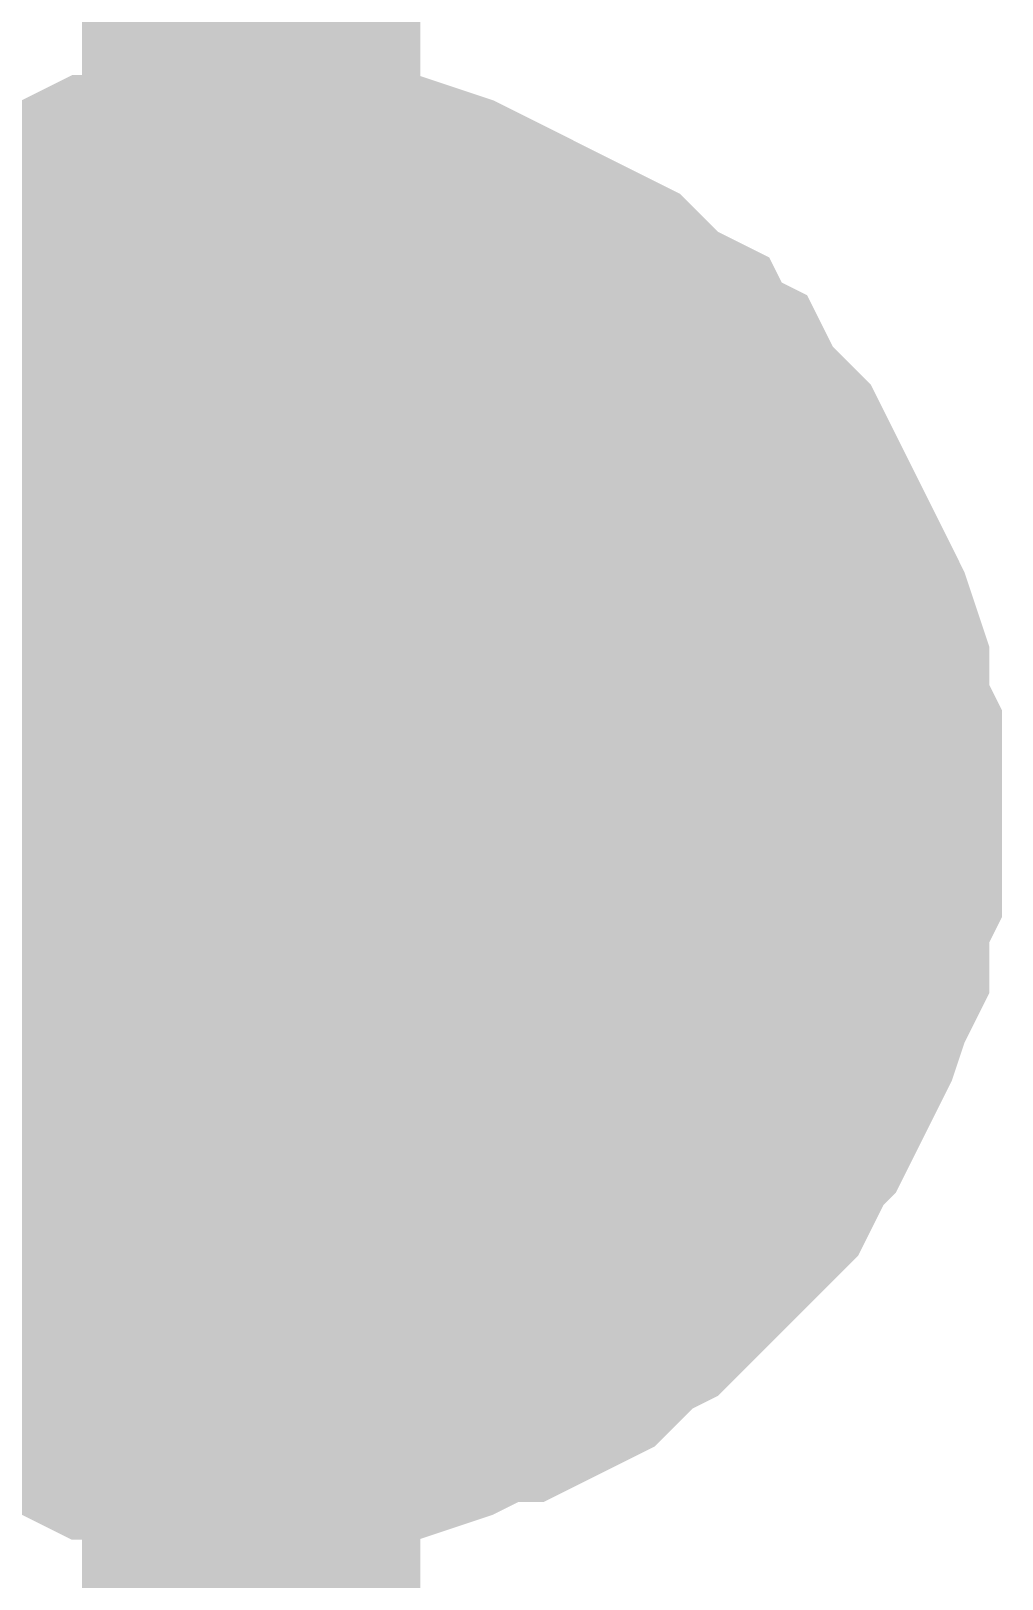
# Model space of a CAD drawing. Header units: inches. Extents: x 0 to 17, y 0 to 11.7.
# Drawn here: x 1.6432 to 1.6771, y 4.673 to 4.727 of the extents above; entities that cross this region are included whole.
import ezdxf

# ---------------------------------------------------------------- set-up
doc = ezdxf.new("R2010")
doc.units = ezdxf.units.IN
doc.header["$MEASUREMENT"] = 0
doc.layers.add('Sheet', color=255, linetype='Continuous')

msp = doc.modelspace()

# ---------------------------------------------------------------- linework, layer by layer
at = {"layer": 'Sheet'}
for points in [[(1.65092, 4.599605, 0.0118, 0.0118, 0), (1.65092, 4.699721, 0.0118, 0.0118, 0), (1.65092, 5.049907, 0.0118, 0.0118, 0)], [(1.63681, 4.713835, 0.0118, 0.0118, 0), (1.637692, 4.714717, 0.0118, 0.0118, 0), (1.638133, 4.715158, 0.0118, 0.0118, 0), (1.639015, 4.71604, 0.0118, 0.0118, 0), (1.639896, 4.716481, 0.0118, 0.0118, 0), (1.640778, 4.716922, 0.0118, 0.0118, 0), (1.641219, 4.717363, 0.0118, 0.0118, 0), (1.642101, 4.717804, 0.0118, 0.0118, 0), (1.642983, 4.718245, 0.0118, 0.0118, 0), (1.643865, 4.718686, 0.0118, 0.0118, 0), (1.645188, 4.719127, 0.0118, 0.0118, 0), (1.64607, 4.719568, 0.0118, 0.0118, 0), (1.646952, 4.719568, 0.0118, 0.0118, 0), (1.647834, 4.719568, 0.0118, 0.0118, 0), (1.648715, 4.720009, 0.0118, 0.0118, 0), (1.650038, 4.720009, 0.0118, 0.0118, 0), (1.65092, 4.720009, 0.0118, 0.0118, 0)], [(1.63681, 4.713835, 0.0118, 0.0118, 0), (1.637692, 4.714717, 0.0118, 0.0118, 0), (1.638133, 4.715158, 0.0118, 0.0118, 0), (1.639015, 4.71604, 0.0118, 0.0118, 0), (1.639896, 4.716481, 0.0118, 0.0118, 0), (1.640778, 4.716922, 0.0118, 0.0118, 0), (1.641219, 4.717363, 0.0118, 0.0118, 0), (1.642101, 4.717804, 0.0118, 0.0118, 0), (1.642983, 4.718245, 0.0118, 0.0118, 0), (1.643865, 4.718686, 0.0118, 0.0118, 0), (1.645188, 4.719127, 0.0118, 0.0118, 0), (1.64607, 4.719568, 0.0118, 0.0118, 0), (1.646952, 4.719568, 0.0118, 0.0118, 0), (1.647834, 4.719568, 0.0118, 0.0118, 0), (1.648715, 4.720009, 0.0118, 0.0118, 0), (1.650038, 4.720009, 0.0118, 0.0118, 0), (1.65092, 4.720009, 0.0118, 0.0118, 0)], [(1.63681, 4.713835, 0.0118, 0.0118, 0), (1.637692, 4.714717, 0.0118, 0.0118, 0), (1.638133, 4.715158, 0.0118, 0.0118, 0), (1.639015, 4.71604, 0.0118, 0.0118, 0), (1.639896, 4.716481, 0.0118, 0.0118, 0), (1.640778, 4.716922, 0.0118, 0.0118, 0), (1.641219, 4.717363, 0.0118, 0.0118, 0), (1.642101, 4.717804, 0.0118, 0.0118, 0), (1.642983, 4.718245, 0.0118, 0.0118, 0), (1.643865, 4.718686, 0.0118, 0.0118, 0), (1.645188, 4.719127, 0.0118, 0.0118, 0), (1.64607, 4.719568, 0.0118, 0.0118, 0), (1.646952, 4.719568, 0.0118, 0.0118, 0), (1.647834, 4.719568, 0.0118, 0.0118, 0), (1.648715, 4.720009, 0.0118, 0.0118, 0), (1.650038, 4.720009, 0.0118, 0.0118, 0), (1.65092, 4.720009, 0.0118, 0.0118, 0)], [(1.63681, 4.713835, 0.0118, 0.0118, 0), (1.637692, 4.714717, 0.0118, 0.0118, 0), (1.638133, 4.715158, 0.0118, 0.0118, 0), (1.639015, 4.71604, 0.0118, 0.0118, 0), (1.639896, 4.716481, 0.0118, 0.0118, 0), (1.640778, 4.716922, 0.0118, 0.0118, 0), (1.641219, 4.717363, 0.0118, 0.0118, 0), (1.642101, 4.717804, 0.0118, 0.0118, 0), (1.642983, 4.718245, 0.0118, 0.0118, 0), (1.643865, 4.718686, 0.0118, 0.0118, 0), (1.645188, 4.719127, 0.0118, 0.0118, 0), (1.64607, 4.719568, 0.0118, 0.0118, 0), (1.646952, 4.719568, 0.0118, 0.0118, 0), (1.647834, 4.719568, 0.0118, 0.0118, 0), (1.648715, 4.720009, 0.0118, 0.0118, 0), (1.650038, 4.720009, 0.0118, 0.0118, 0), (1.65092, 4.720009, 0.0118, 0.0118, 0)], [(1.65092, 4.720009, 0.0118, 0.0118, 0), (1.65092, 4.720009, 0.0118, 0.0118, 0)], [(1.65092, 4.720009, 0.0118, 0.0118, 0), (1.651802, 4.720009, 0.0118, 0.0118, 0), (1.653125, 4.720009, 0.0118, 0.0118, 0), (1.654007, 4.719568, 0.0118, 0.0118, 0), (1.654889, 4.719568, 0.0118, 0.0118, 0), (1.655771, 4.719568, 0.0118, 0.0118, 0), (1.657094, 4.719127, 0.0118, 0.0118, 0), (1.657975, 4.718686, 0.0118, 0.0118, 0), (1.658857, 4.718245, 0.0118, 0.0118, 0), (1.659739, 4.717804, 0.0118, 0.0118, 0), (1.660621, 4.717363, 0.0118, 0.0118, 0), (1.661503, 4.716922, 0.0118, 0.0118, 0), (1.662385, 4.716481, 0.0118, 0.0118, 0), (1.662826, 4.71604, 0.0118, 0.0118, 0), (1.663708, 4.715158, 0.0118, 0.0118, 0), (1.66459, 4.714717, 0.0118, 0.0118, 0), (1.665031, 4.713835, 0.0118, 0.0118, 0), (1.665913, 4.713394, 0.0118, 0.0118, 0), (1.666354, 4.712512, 0.0118, 0.0118, 0), (1.667235, 4.71163, 0.0118, 0.0118, 0), (1.667676, 4.711188, 0.0118, 0.0118, 0), (1.668117, 4.710306, 0.0118, 0.0118, 0), (1.668558, 4.709424, 0.0118, 0.0118, 0), (1.668999, 4.708542, 0.0118, 0.0118, 0), (1.66944, 4.70766, 0.0118, 0.0118, 0), (1.669881, 4.706778, 0.0118, 0.0118, 0), (1.670322, 4.705896, 0.0118, 0.0118, 0), (1.670763, 4.704573, 0.0118, 0.0118, 0), (1.670763, 4.703691, 0.0118, 0.0118, 0), (1.670763, 4.702809, 0.0118, 0.0118, 0), (1.671204, 4.701927, 0.0118, 0.0118, 0), (1.671204, 4.700604, 0.0118, 0.0118, 0), (1.671204, 4.699721, 0.0118, 0.0118, 0)], [(1.65092, 4.720009, 0.0118, 0.0118, 0), (1.65092, 4.720009, 0.0118, 0.0118, 0)], [(1.65092, 4.720009, 0.0118, 0.0118, 0), (1.651802, 4.720009, 0.0118, 0.0118, 0), (1.653125, 4.720009, 0.0118, 0.0118, 0), (1.654007, 4.719568, 0.0118, 0.0118, 0), (1.654889, 4.719568, 0.0118, 0.0118, 0), (1.655771, 4.719568, 0.0118, 0.0118, 0), (1.657094, 4.719127, 0.0118, 0.0118, 0), (1.657975, 4.718686, 0.0118, 0.0118, 0), (1.658857, 4.718245, 0.0118, 0.0118, 0), (1.659739, 4.717804, 0.0118, 0.0118, 0), (1.660621, 4.717363, 0.0118, 0.0118, 0), (1.661503, 4.716922, 0.0118, 0.0118, 0), (1.662385, 4.716481, 0.0118, 0.0118, 0), (1.662826, 4.71604, 0.0118, 0.0118, 0), (1.663708, 4.715158, 0.0118, 0.0118, 0), (1.66459, 4.714717, 0.0118, 0.0118, 0), (1.665031, 4.713835, 0.0118, 0.0118, 0), (1.665913, 4.713394, 0.0118, 0.0118, 0), (1.666354, 4.712512, 0.0118, 0.0118, 0), (1.667235, 4.71163, 0.0118, 0.0118, 0), (1.667676, 4.711188, 0.0118, 0.0118, 0), (1.668117, 4.710306, 0.0118, 0.0118, 0), (1.668558, 4.709424, 0.0118, 0.0118, 0), (1.668999, 4.708542, 0.0118, 0.0118, 0), (1.66944, 4.70766, 0.0118, 0.0118, 0), (1.669881, 4.706778, 0.0118, 0.0118, 0), (1.670322, 4.705896, 0.0118, 0.0118, 0), (1.670763, 4.704573, 0.0118, 0.0118, 0), (1.670763, 4.703691, 0.0118, 0.0118, 0), (1.670763, 4.702809, 0.0118, 0.0118, 0), (1.671204, 4.701927, 0.0118, 0.0118, 0), (1.671204, 4.700604, 0.0118, 0.0118, 0), (1.671204, 4.699721, 0.0118, 0.0118, 0)], [(1.65092, 4.720009, 0.0118, 0.0118, 0), (1.65092, 4.720009, 0.0118, 0.0118, 0)], [(1.65092, 4.720009, 0.0118, 0.0118, 0), (1.651802, 4.720009, 0.0118, 0.0118, 0), (1.653125, 4.720009, 0.0118, 0.0118, 0), (1.654007, 4.719568, 0.0118, 0.0118, 0), (1.654889, 4.719568, 0.0118, 0.0118, 0), (1.655771, 4.719568, 0.0118, 0.0118, 0), (1.657094, 4.719127, 0.0118, 0.0118, 0), (1.657975, 4.718686, 0.0118, 0.0118, 0), (1.658857, 4.718245, 0.0118, 0.0118, 0), (1.659739, 4.717804, 0.0118, 0.0118, 0), (1.660621, 4.717363, 0.0118, 0.0118, 0), (1.661503, 4.716922, 0.0118, 0.0118, 0), (1.662385, 4.716481, 0.0118, 0.0118, 0), (1.662826, 4.71604, 0.0118, 0.0118, 0), (1.663708, 4.715158, 0.0118, 0.0118, 0), (1.66459, 4.714717, 0.0118, 0.0118, 0), (1.665031, 4.713835, 0.0118, 0.0118, 0), (1.665913, 4.713394, 0.0118, 0.0118, 0), (1.666354, 4.712512, 0.0118, 0.0118, 0), (1.667235, 4.71163, 0.0118, 0.0118, 0), (1.667676, 4.711188, 0.0118, 0.0118, 0), (1.668117, 4.710306, 0.0118, 0.0118, 0), (1.668558, 4.709424, 0.0118, 0.0118, 0), (1.668999, 4.708542, 0.0118, 0.0118, 0), (1.66944, 4.70766, 0.0118, 0.0118, 0), (1.669881, 4.706778, 0.0118, 0.0118, 0), (1.670322, 4.705896, 0.0118, 0.0118, 0), (1.670763, 4.704573, 0.0118, 0.0118, 0), (1.670763, 4.703691, 0.0118, 0.0118, 0), (1.670763, 4.702809, 0.0118, 0.0118, 0), (1.671204, 4.701927, 0.0118, 0.0118, 0), (1.671204, 4.700604, 0.0118, 0.0118, 0), (1.671204, 4.699721, 0.0118, 0.0118, 0)], [(1.65092, 4.720009, 0.0118, 0.0118, 0), (1.65092, 4.720009, 0.0118, 0.0118, 0)], [(1.65092, 4.720009, 0.0118, 0.0118, 0), (1.651802, 4.720009, 0.0118, 0.0118, 0), (1.653125, 4.720009, 0.0118, 0.0118, 0), (1.654007, 4.719568, 0.0118, 0.0118, 0), (1.654889, 4.719568, 0.0118, 0.0118, 0), (1.655771, 4.719568, 0.0118, 0.0118, 0), (1.657094, 4.719127, 0.0118, 0.0118, 0), (1.657975, 4.718686, 0.0118, 0.0118, 0), (1.658857, 4.718245, 0.0118, 0.0118, 0), (1.659739, 4.717804, 0.0118, 0.0118, 0), (1.660621, 4.717363, 0.0118, 0.0118, 0), (1.661503, 4.716922, 0.0118, 0.0118, 0), (1.662385, 4.716481, 0.0118, 0.0118, 0), (1.662826, 4.71604, 0.0118, 0.0118, 0), (1.663708, 4.715158, 0.0118, 0.0118, 0), (1.66459, 4.714717, 0.0118, 0.0118, 0), (1.665031, 4.713835, 0.0118, 0.0118, 0), (1.665913, 4.713394, 0.0118, 0.0118, 0), (1.666354, 4.712512, 0.0118, 0.0118, 0), (1.667235, 4.71163, 0.0118, 0.0118, 0), (1.667676, 4.711188, 0.0118, 0.0118, 0), (1.668117, 4.710306, 0.0118, 0.0118, 0), (1.668558, 4.709424, 0.0118, 0.0118, 0), (1.668999, 4.708542, 0.0118, 0.0118, 0), (1.66944, 4.70766, 0.0118, 0.0118, 0), (1.669881, 4.706778, 0.0118, 0.0118, 0), (1.670322, 4.705896, 0.0118, 0.0118, 0), (1.670763, 4.704573, 0.0118, 0.0118, 0), (1.670763, 4.703691, 0.0118, 0.0118, 0), (1.670763, 4.702809, 0.0118, 0.0118, 0), (1.671204, 4.701927, 0.0118, 0.0118, 0), (1.671204, 4.700604, 0.0118, 0.0118, 0), (1.671204, 4.699721, 0.0118, 0.0118, 0)], [(1.641219, 4.717363, 0.0039, 0.0039, 0), (1.642101, 4.717804, 0.0039, 0.0039, 0), (1.642983, 4.718245, 0.0039, 0.0039, 0), (1.643865, 4.718686, 0.0039, 0.0039, 0), (1.645188, 4.719127, 0.0039, 0.0039, 0), (1.64607, 4.719568, 0.0039, 0.0039, 0), (1.646952, 4.719568, 0.0039, 0.0039, 0), (1.647834, 4.719568, 0.0039, 0.0039, 0), (1.648715, 4.720009, 0.0039, 0.0039, 0), (1.650038, 4.720009, 0.0039, 0.0039, 0), (1.65092, 4.720009, 0.0039, 0.0039, 0)], [(1.641219, 4.717363, 0.0039, 0.0039, 0), (1.642101, 4.717804, 0.0039, 0.0039, 0), (1.642983, 4.718245, 0.0039, 0.0039, 0), (1.643865, 4.718686, 0.0039, 0.0039, 0), (1.645188, 4.719127, 0.0039, 0.0039, 0), (1.64607, 4.719568, 0.0039, 0.0039, 0), (1.646952, 4.719568, 0.0039, 0.0039, 0), (1.647834, 4.719568, 0.0039, 0.0039, 0), (1.648715, 4.720009, 0.0039, 0.0039, 0), (1.650038, 4.720009, 0.0039, 0.0039, 0), (1.65092, 4.720009, 0.0039, 0.0039, 0)], [(1.641219, 4.717363, 0.0039, 0.0039, 0), (1.642101, 4.717804, 0.0039, 0.0039, 0), (1.642983, 4.718245, 0.0039, 0.0039, 0), (1.643865, 4.718686, 0.0039, 0.0039, 0), (1.645188, 4.719127, 0.0039, 0.0039, 0), (1.64607, 4.719568, 0.0039, 0.0039, 0), (1.646952, 4.719568, 0.0039, 0.0039, 0), (1.647834, 4.719568, 0.0039, 0.0039, 0), (1.648715, 4.720009, 0.0039, 0.0039, 0), (1.650038, 4.720009, 0.0039, 0.0039, 0), (1.65092, 4.720009, 0.0039, 0.0039, 0)], [(1.641219, 4.717363, 0.0039, 0.0039, 0), (1.642101, 4.717804, 0.0039, 0.0039, 0), (1.642983, 4.718245, 0.0039, 0.0039, 0), (1.643865, 4.718686, 0.0039, 0.0039, 0), (1.645188, 4.719127, 0.0039, 0.0039, 0), (1.64607, 4.719568, 0.0039, 0.0039, 0), (1.646952, 4.719568, 0.0039, 0.0039, 0), (1.647834, 4.719568, 0.0039, 0.0039, 0), (1.648715, 4.720009, 0.0039, 0.0039, 0), (1.650038, 4.720009, 0.0039, 0.0039, 0), (1.65092, 4.720009, 0.0039, 0.0039, 0)], [(1.65092, 4.720009, 0.0039, 0.0039, 0), (1.65092, 4.720009, 0.0039, 0.0039, 0)], [(1.65092, 4.720009, 0.0039, 0.0039, 0), (1.651802, 4.720009, 0.0039, 0.0039, 0), (1.653125, 4.720009, 0.0039, 0.0039, 0), (1.654007, 4.719568, 0.0039, 0.0039, 0), (1.654889, 4.719568, 0.0039, 0.0039, 0), (1.655771, 4.719568, 0.0039, 0.0039, 0), (1.657094, 4.719127, 0.0039, 0.0039, 0), (1.657975, 4.718686, 0.0039, 0.0039, 0), (1.658857, 4.718245, 0.0039, 0.0039, 0), (1.659739, 4.717804, 0.0039, 0.0039, 0), (1.660621, 4.717363, 0.0039, 0.0039, 0), (1.661503, 4.716922, 0.0039, 0.0039, 0), (1.662385, 4.716481, 0.0039, 0.0039, 0), (1.662826, 4.71604, 0.0039, 0.0039, 0), (1.663708, 4.715158, 0.0039, 0.0039, 0), (1.66459, 4.714717, 0.0039, 0.0039, 0), (1.665031, 4.713835, 0.0039, 0.0039, 0), (1.665913, 4.713394, 0.0039, 0.0039, 0), (1.666354, 4.712512, 0.0039, 0.0039, 0), (1.667235, 4.71163, 0.0039, 0.0039, 0), (1.667676, 4.711188, 0.0039, 0.0039, 0), (1.668117, 4.710306, 0.0039, 0.0039, 0), (1.668558, 4.709424, 0.0039, 0.0039, 0), (1.668999, 4.708542, 0.0039, 0.0039, 0), (1.66944, 4.70766, 0.0039, 0.0039, 0), (1.669881, 4.706778, 0.0039, 0.0039, 0), (1.670322, 4.705896, 0.0039, 0.0039, 0), (1.670763, 4.704573, 0.0039, 0.0039, 0), (1.670763, 4.703691, 0.0039, 0.0039, 0), (1.670763, 4.702809, 0.0039, 0.0039, 0), (1.671204, 4.701927, 0.0039, 0.0039, 0), (1.671204, 4.700604, 0.0039, 0.0039, 0), (1.671204, 4.699721, 0.0039, 0.0039, 0)], [(1.65092, 4.720009, 0.0039, 0.0039, 0), (1.65092, 4.720009, 0.0039, 0.0039, 0)], [(1.65092, 4.720009, 0.0039, 0.0039, 0), (1.651802, 4.720009, 0.0039, 0.0039, 0), (1.653125, 4.720009, 0.0039, 0.0039, 0), (1.654007, 4.719568, 0.0039, 0.0039, 0), (1.654889, 4.719568, 0.0039, 0.0039, 0), (1.655771, 4.719568, 0.0039, 0.0039, 0), (1.657094, 4.719127, 0.0039, 0.0039, 0), (1.657975, 4.718686, 0.0039, 0.0039, 0), (1.658857, 4.718245, 0.0039, 0.0039, 0), (1.659739, 4.717804, 0.0039, 0.0039, 0), (1.660621, 4.717363, 0.0039, 0.0039, 0), (1.661503, 4.716922, 0.0039, 0.0039, 0), (1.662385, 4.716481, 0.0039, 0.0039, 0), (1.662826, 4.71604, 0.0039, 0.0039, 0), (1.663708, 4.715158, 0.0039, 0.0039, 0), (1.66459, 4.714717, 0.0039, 0.0039, 0), (1.665031, 4.713835, 0.0039, 0.0039, 0), (1.665913, 4.713394, 0.0039, 0.0039, 0), (1.666354, 4.712512, 0.0039, 0.0039, 0), (1.667235, 4.71163, 0.0039, 0.0039, 0), (1.667676, 4.711188, 0.0039, 0.0039, 0), (1.668117, 4.710306, 0.0039, 0.0039, 0), (1.668558, 4.709424, 0.0039, 0.0039, 0), (1.668999, 4.708542, 0.0039, 0.0039, 0), (1.66944, 4.70766, 0.0039, 0.0039, 0), (1.669881, 4.706778, 0.0039, 0.0039, 0), (1.670322, 4.705896, 0.0039, 0.0039, 0), (1.670763, 4.704573, 0.0039, 0.0039, 0), (1.670763, 4.703691, 0.0039, 0.0039, 0), (1.670763, 4.702809, 0.0039, 0.0039, 0), (1.671204, 4.701927, 0.0039, 0.0039, 0), (1.671204, 4.700604, 0.0039, 0.0039, 0), (1.671204, 4.699721, 0.0039, 0.0039, 0)], [(1.65092, 4.720009, 0.0039, 0.0039, 0), (1.65092, 4.720009, 0.0039, 0.0039, 0)], [(1.65092, 4.720009, 0.0039, 0.0039, 0), (1.651802, 4.720009, 0.0039, 0.0039, 0), (1.653125, 4.720009, 0.0039, 0.0039, 0), (1.654007, 4.719568, 0.0039, 0.0039, 0), (1.654889, 4.719568, 0.0039, 0.0039, 0), (1.655771, 4.719568, 0.0039, 0.0039, 0), (1.657094, 4.719127, 0.0039, 0.0039, 0), (1.657975, 4.718686, 0.0039, 0.0039, 0), (1.658857, 4.718245, 0.0039, 0.0039, 0), (1.659739, 4.717804, 0.0039, 0.0039, 0), (1.660621, 4.717363, 0.0039, 0.0039, 0), (1.661503, 4.716922, 0.0039, 0.0039, 0), (1.662385, 4.716481, 0.0039, 0.0039, 0), (1.662826, 4.71604, 0.0039, 0.0039, 0), (1.663708, 4.715158, 0.0039, 0.0039, 0), (1.66459, 4.714717, 0.0039, 0.0039, 0), (1.665031, 4.713835, 0.0039, 0.0039, 0), (1.665913, 4.713394, 0.0039, 0.0039, 0), (1.666354, 4.712512, 0.0039, 0.0039, 0), (1.667235, 4.71163, 0.0039, 0.0039, 0), (1.667676, 4.711188, 0.0039, 0.0039, 0), (1.668117, 4.710306, 0.0039, 0.0039, 0), (1.668558, 4.709424, 0.0039, 0.0039, 0), (1.668999, 4.708542, 0.0039, 0.0039, 0), (1.66944, 4.70766, 0.0039, 0.0039, 0), (1.669881, 4.706778, 0.0039, 0.0039, 0), (1.670322, 4.705896, 0.0039, 0.0039, 0), (1.670763, 4.704573, 0.0039, 0.0039, 0), (1.670763, 4.703691, 0.0039, 0.0039, 0), (1.670763, 4.702809, 0.0039, 0.0039, 0), (1.671204, 4.701927, 0.0039, 0.0039, 0), (1.671204, 4.700604, 0.0039, 0.0039, 0), (1.671204, 4.699721, 0.0039, 0.0039, 0)], [(1.65092, 4.720009, 0.0039, 0.0039, 0), (1.65092, 4.720009, 0.0039, 0.0039, 0)], [(1.65092, 4.720009, 0.0039, 0.0039, 0), (1.651802, 4.720009, 0.0039, 0.0039, 0), (1.653125, 4.720009, 0.0039, 0.0039, 0), (1.654007, 4.719568, 0.0039, 0.0039, 0), (1.654889, 4.719568, 0.0039, 0.0039, 0), (1.655771, 4.719568, 0.0039, 0.0039, 0), (1.657094, 4.719127, 0.0039, 0.0039, 0), (1.657975, 4.718686, 0.0039, 0.0039, 0), (1.658857, 4.718245, 0.0039, 0.0039, 0), (1.659739, 4.717804, 0.0039, 0.0039, 0), (1.660621, 4.717363, 0.0039, 0.0039, 0), (1.661503, 4.716922, 0.0039, 0.0039, 0), (1.662385, 4.716481, 0.0039, 0.0039, 0), (1.662826, 4.71604, 0.0039, 0.0039, 0), (1.663708, 4.715158, 0.0039, 0.0039, 0), (1.66459, 4.714717, 0.0039, 0.0039, 0), (1.665031, 4.713835, 0.0039, 0.0039, 0), (1.665913, 4.713394, 0.0039, 0.0039, 0), (1.666354, 4.712512, 0.0039, 0.0039, 0), (1.667235, 4.71163, 0.0039, 0.0039, 0), (1.667676, 4.711188, 0.0039, 0.0039, 0), (1.668117, 4.710306, 0.0039, 0.0039, 0), (1.668558, 4.709424, 0.0039, 0.0039, 0), (1.668999, 4.708542, 0.0039, 0.0039, 0), (1.66944, 4.70766, 0.0039, 0.0039, 0), (1.669881, 4.706778, 0.0039, 0.0039, 0), (1.670322, 4.705896, 0.0039, 0.0039, 0), (1.670763, 4.704573, 0.0039, 0.0039, 0), (1.670763, 4.703691, 0.0039, 0.0039, 0), (1.670763, 4.702809, 0.0039, 0.0039, 0), (1.671204, 4.701927, 0.0039, 0.0039, 0), (1.671204, 4.700604, 0.0039, 0.0039, 0), (1.671204, 4.699721, 0.0039, 0.0039, 0)], [(1.451169, 4.699721, 0.0118, 0.0118, 0), (1.65092, 4.699721, 0.0118, 0.0118, 0)], [(1.671204, 4.699721, 0.0118, 0.0118, 0), (1.671204, 4.698839, 0.0118, 0.0118, 0), (1.671204, 4.697516, 0.0118, 0.0118, 0), (1.670763, 4.696634, 0.0118, 0.0118, 0), (1.670763, 4.695752, 0.0118, 0.0118, 0), (1.670763, 4.69487, 0.0118, 0.0118, 0), (1.670322, 4.693988, 0.0118, 0.0118, 0), (1.669881, 4.692665, 0.0118, 0.0118, 0), (1.66944, 4.691783, 0.0118, 0.0118, 0), (1.668999, 4.690901, 0.0118, 0.0118, 0), (1.668558, 4.690019, 0.0118, 0.0118, 0), (1.668117, 4.689578, 0.0118, 0.0118, 0), (1.667676, 4.688695, 0.0118, 0.0118, 0), (1.667235, 4.687813, 0.0118, 0.0118, 0), (1.666354, 4.686931, 0.0118, 0.0118, 0), (1.665913, 4.68649, 0.0118, 0.0118, 0), (1.665031, 4.685608, 0.0118, 0.0118, 0), (1.66459, 4.685167, 0.0118, 0.0118, 0), (1.663708, 4.684285, 0.0118, 0.0118, 0), (1.662826, 4.683844, 0.0118, 0.0118, 0), (1.662385, 4.683403, 0.0118, 0.0118, 0), (1.661503, 4.682521, 0.0118, 0.0118, 0), (1.660621, 4.68208, 0.0118, 0.0118, 0), (1.659739, 4.681639, 0.0118, 0.0118, 0), (1.658857, 4.681639, 0.0118, 0.0118, 0), (1.657975, 4.681198, 0.0118, 0.0118, 0), (1.657094, 4.680757, 0.0118, 0.0118, 0), (1.655771, 4.680316, 0.0118, 0.0118, 0), (1.654889, 4.680316, 0.0118, 0.0118, 0), (1.654007, 4.680316, 0.0118, 0.0118, 0), (1.653125, 4.679875, 0.0118, 0.0118, 0), (1.651802, 4.679875, 0.0118, 0.0118, 0), (1.65092, 4.679875, 0.0118, 0.0118, 0)], [(1.671204, 4.699721, 0.0118, 0.0118, 0), (1.671204, 4.698839, 0.0118, 0.0118, 0), (1.671204, 4.697516, 0.0118, 0.0118, 0), (1.670763, 4.696634, 0.0118, 0.0118, 0), (1.670763, 4.695752, 0.0118, 0.0118, 0), (1.670763, 4.69487, 0.0118, 0.0118, 0), (1.670322, 4.693988, 0.0118, 0.0118, 0), (1.669881, 4.692665, 0.0118, 0.0118, 0), (1.66944, 4.691783, 0.0118, 0.0118, 0), (1.668999, 4.690901, 0.0118, 0.0118, 0), (1.668558, 4.690019, 0.0118, 0.0118, 0), (1.668117, 4.689578, 0.0118, 0.0118, 0), (1.667676, 4.688695, 0.0118, 0.0118, 0), (1.667235, 4.687813, 0.0118, 0.0118, 0), (1.666354, 4.686931, 0.0118, 0.0118, 0), (1.665913, 4.68649, 0.0118, 0.0118, 0), (1.665031, 4.685608, 0.0118, 0.0118, 0), (1.66459, 4.685167, 0.0118, 0.0118, 0), (1.663708, 4.684285, 0.0118, 0.0118, 0), (1.662826, 4.683844, 0.0118, 0.0118, 0), (1.662385, 4.683403, 0.0118, 0.0118, 0), (1.661503, 4.682521, 0.0118, 0.0118, 0), (1.660621, 4.68208, 0.0118, 0.0118, 0), (1.659739, 4.681639, 0.0118, 0.0118, 0), (1.658857, 4.681639, 0.0118, 0.0118, 0), (1.657975, 4.681198, 0.0118, 0.0118, 0), (1.657094, 4.680757, 0.0118, 0.0118, 0), (1.655771, 4.680316, 0.0118, 0.0118, 0), (1.654889, 4.680316, 0.0118, 0.0118, 0), (1.654007, 4.680316, 0.0118, 0.0118, 0), (1.653125, 4.679875, 0.0118, 0.0118, 0), (1.651802, 4.679875, 0.0118, 0.0118, 0), (1.65092, 4.679875, 0.0118, 0.0118, 0)], [(1.671204, 4.699721, 0.0118, 0.0118, 0), (1.671204, 4.698839, 0.0118, 0.0118, 0), (1.671204, 4.697516, 0.0118, 0.0118, 0), (1.670763, 4.696634, 0.0118, 0.0118, 0), (1.670763, 4.695752, 0.0118, 0.0118, 0), (1.670763, 4.69487, 0.0118, 0.0118, 0), (1.670322, 4.693988, 0.0118, 0.0118, 0), (1.669881, 4.692665, 0.0118, 0.0118, 0), (1.66944, 4.691783, 0.0118, 0.0118, 0), (1.668999, 4.690901, 0.0118, 0.0118, 0), (1.668558, 4.690019, 0.0118, 0.0118, 0), (1.668117, 4.689578, 0.0118, 0.0118, 0), (1.667676, 4.688695, 0.0118, 0.0118, 0), (1.667235, 4.687813, 0.0118, 0.0118, 0), (1.666354, 4.686931, 0.0118, 0.0118, 0), (1.665913, 4.68649, 0.0118, 0.0118, 0), (1.665031, 4.685608, 0.0118, 0.0118, 0), (1.66459, 4.685167, 0.0118, 0.0118, 0), (1.663708, 4.684285, 0.0118, 0.0118, 0), (1.662826, 4.683844, 0.0118, 0.0118, 0), (1.662385, 4.683403, 0.0118, 0.0118, 0), (1.661503, 4.682521, 0.0118, 0.0118, 0), (1.660621, 4.68208, 0.0118, 0.0118, 0), (1.659739, 4.681639, 0.0118, 0.0118, 0), (1.658857, 4.681639, 0.0118, 0.0118, 0), (1.657975, 4.681198, 0.0118, 0.0118, 0), (1.657094, 4.680757, 0.0118, 0.0118, 0), (1.655771, 4.680316, 0.0118, 0.0118, 0), (1.654889, 4.680316, 0.0118, 0.0118, 0), (1.654007, 4.680316, 0.0118, 0.0118, 0), (1.653125, 4.679875, 0.0118, 0.0118, 0), (1.651802, 4.679875, 0.0118, 0.0118, 0), (1.65092, 4.679875, 0.0118, 0.0118, 0)], [(1.671204, 4.699721, 0.0118, 0.0118, 0), (1.671204, 4.698839, 0.0118, 0.0118, 0), (1.671204, 4.697516, 0.0118, 0.0118, 0), (1.670763, 4.696634, 0.0118, 0.0118, 0), (1.670763, 4.695752, 0.0118, 0.0118, 0), (1.670763, 4.69487, 0.0118, 0.0118, 0), (1.670322, 4.693988, 0.0118, 0.0118, 0), (1.669881, 4.692665, 0.0118, 0.0118, 0), (1.66944, 4.691783, 0.0118, 0.0118, 0), (1.668999, 4.690901, 0.0118, 0.0118, 0), (1.668558, 4.690019, 0.0118, 0.0118, 0), (1.668117, 4.689578, 0.0118, 0.0118, 0), (1.667676, 4.688695, 0.0118, 0.0118, 0), (1.667235, 4.687813, 0.0118, 0.0118, 0), (1.666354, 4.686931, 0.0118, 0.0118, 0), (1.665913, 4.68649, 0.0118, 0.0118, 0), (1.665031, 4.685608, 0.0118, 0.0118, 0), (1.66459, 4.685167, 0.0118, 0.0118, 0), (1.663708, 4.684285, 0.0118, 0.0118, 0), (1.662826, 4.683844, 0.0118, 0.0118, 0), (1.662385, 4.683403, 0.0118, 0.0118, 0), (1.661503, 4.682521, 0.0118, 0.0118, 0), (1.660621, 4.68208, 0.0118, 0.0118, 0), (1.659739, 4.681639, 0.0118, 0.0118, 0), (1.658857, 4.681639, 0.0118, 0.0118, 0), (1.657975, 4.681198, 0.0118, 0.0118, 0), (1.657094, 4.680757, 0.0118, 0.0118, 0), (1.655771, 4.680316, 0.0118, 0.0118, 0), (1.654889, 4.680316, 0.0118, 0.0118, 0), (1.654007, 4.680316, 0.0118, 0.0118, 0), (1.653125, 4.679875, 0.0118, 0.0118, 0), (1.651802, 4.679875, 0.0118, 0.0118, 0), (1.65092, 4.679875, 0.0118, 0.0118, 0)], [(1.671204, 4.699721, 0.0118, 0.0118, 0), (1.671204, 4.699721, 0.0118, 0.0118, 0), (1.671204, 4.699721, 0.0118, 0.0118, 0), (1.671204, 4.699721, 0.0118, 0.0118, 0), (1.671204, 4.699721, 0.0118, 0.0118, 0), (1.671204, 4.699721, 0.0118, 0.0118, 0), (1.671204, 4.699721, 0.0118, 0.0118, 0), (1.671204, 4.699721, 0.0118, 0.0118, 0), (1.671204, 4.699721, 0.0118, 0.0118, 0), (1.671204, 4.699721, 0.0118, 0.0118, 0), (1.671204, 4.699721, 0.0118, 0.0118, 0), (1.671204, 4.699721, 0.0118, 0.0118, 0), (1.671204, 4.699721, 0.0118, 0.0118, 0), (1.671204, 4.699721, 0.0118, 0.0118, 0), (1.671204, 4.699721, 0.0118, 0.0118, 0), (1.671204, 4.699721, 0.0118, 0.0118, 0), (1.671204, 4.699721, 0.0118, 0.0118, 0), (1.671204, 4.699721, 0.0118, 0.0118, 0), (1.671204, 4.699721, 0.0118, 0.0118, 0), (1.671204, 4.699721, 0.0118, 0.0118, 0), (1.671204, 4.699721, 0.0118, 0.0118, 0), (1.671204, 4.699721, 0.0118, 0.0118, 0), (1.671204, 4.699721, 0.0118, 0.0118, 0), (1.671204, 4.699721, 0.0118, 0.0118, 0), (1.671204, 4.699721, 0.0118, 0.0118, 0), (1.671204, 4.699721, 0.0118, 0.0118, 0), (1.671204, 4.699721, 0.0118, 0.0118, 0), (1.671204, 4.699721, 0.0118, 0.0118, 0), (1.671204, 4.699721, 0.0118, 0.0118, 0), (1.671204, 4.699721, 0.0118, 0.0118, 0), (1.671204, 4.699721, 0.0118, 0.0118, 0), (1.671204, 4.699721, 0.0118, 0.0118, 0), (1.671204, 4.699721, 0.0118, 0.0118, 0)], [(1.671204, 4.699721, 0.0118, 0.0118, 0), (1.671204, 4.699721, 0.0118, 0.0118, 0)], [(1.671204, 4.699721, 0.0118, 0.0118, 0), (1.671204, 4.699721, 0.0118, 0.0118, 0), (1.671204, 4.699721, 0.0118, 0.0118, 0), (1.671204, 4.699721, 0.0118, 0.0118, 0), (1.671204, 4.699721, 0.0118, 0.0118, 0), (1.671204, 4.699721, 0.0118, 0.0118, 0), (1.671204, 4.699721, 0.0118, 0.0118, 0), (1.671204, 4.699721, 0.0118, 0.0118, 0), (1.671204, 4.699721, 0.0118, 0.0118, 0), (1.671204, 4.699721, 0.0118, 0.0118, 0), (1.671204, 4.699721, 0.0118, 0.0118, 0), (1.671204, 4.699721, 0.0118, 0.0118, 0), (1.671204, 4.699721, 0.0118, 0.0118, 0), (1.671204, 4.699721, 0.0118, 0.0118, 0), (1.671204, 4.699721, 0.0118, 0.0118, 0), (1.671204, 4.699721, 0.0118, 0.0118, 0), (1.671204, 4.699721, 0.0118, 0.0118, 0), (1.671204, 4.699721, 0.0118, 0.0118, 0), (1.671204, 4.699721, 0.0118, 0.0118, 0), (1.671204, 4.699721, 0.0118, 0.0118, 0), (1.671204, 4.699721, 0.0118, 0.0118, 0), (1.671204, 4.699721, 0.0118, 0.0118, 0), (1.671204, 4.699721, 0.0118, 0.0118, 0), (1.671204, 4.699721, 0.0118, 0.0118, 0), (1.671204, 4.699721, 0.0118, 0.0118, 0), (1.671204, 4.699721, 0.0118, 0.0118, 0), (1.671204, 4.699721, 0.0118, 0.0118, 0), (1.671204, 4.699721, 0.0118, 0.0118, 0), (1.671204, 4.699721, 0.0118, 0.0118, 0), (1.671204, 4.699721, 0.0118, 0.0118, 0), (1.671204, 4.699721, 0.0118, 0.0118, 0), (1.671204, 4.699721, 0.0118, 0.0118, 0), (1.671204, 4.699721, 0.0118, 0.0118, 0)], [(1.671204, 4.699721, 0.0118, 0.0118, 0), (1.671204, 4.699721, 0.0118, 0.0118, 0)], [(1.671204, 4.699721, 0.0118, 0.0118, 0), (1.671204, 4.699721, 0.0118, 0.0118, 0), (1.671204, 4.699721, 0.0118, 0.0118, 0), (1.671204, 4.699721, 0.0118, 0.0118, 0), (1.671204, 4.699721, 0.0118, 0.0118, 0), (1.671204, 4.699721, 0.0118, 0.0118, 0), (1.671204, 4.699721, 0.0118, 0.0118, 0), (1.671204, 4.699721, 0.0118, 0.0118, 0), (1.671204, 4.699721, 0.0118, 0.0118, 0), (1.671204, 4.699721, 0.0118, 0.0118, 0), (1.671204, 4.699721, 0.0118, 0.0118, 0), (1.671204, 4.699721, 0.0118, 0.0118, 0), (1.671204, 4.699721, 0.0118, 0.0118, 0), (1.671204, 4.699721, 0.0118, 0.0118, 0), (1.671204, 4.699721, 0.0118, 0.0118, 0), (1.671204, 4.699721, 0.0118, 0.0118, 0), (1.671204, 4.699721, 0.0118, 0.0118, 0), (1.671204, 4.699721, 0.0118, 0.0118, 0), (1.671204, 4.699721, 0.0118, 0.0118, 0), (1.671204, 4.699721, 0.0118, 0.0118, 0), (1.671204, 4.699721, 0.0118, 0.0118, 0), (1.671204, 4.699721, 0.0118, 0.0118, 0), (1.671204, 4.699721, 0.0118, 0.0118, 0), (1.671204, 4.699721, 0.0118, 0.0118, 0), (1.671204, 4.699721, 0.0118, 0.0118, 0), (1.671204, 4.699721, 0.0118, 0.0118, 0), (1.671204, 4.699721, 0.0118, 0.0118, 0), (1.671204, 4.699721, 0.0118, 0.0118, 0), (1.671204, 4.699721, 0.0118, 0.0118, 0), (1.671204, 4.699721, 0.0118, 0.0118, 0), (1.671204, 4.699721, 0.0118, 0.0118, 0), (1.671204, 4.699721, 0.0118, 0.0118, 0), (1.671204, 4.699721, 0.0118, 0.0118, 0)], [(1.671204, 4.699721, 0.0118, 0.0118, 0), (1.671204, 4.699721, 0.0118, 0.0118, 0)], [(1.671204, 4.699721, 0.0118, 0.0118, 0), (1.671204, 4.699721, 0.0118, 0.0118, 0), (1.671204, 4.699721, 0.0118, 0.0118, 0), (1.671204, 4.699721, 0.0118, 0.0118, 0), (1.671204, 4.699721, 0.0118, 0.0118, 0), (1.671204, 4.699721, 0.0118, 0.0118, 0), (1.671204, 4.699721, 0.0118, 0.0118, 0), (1.671204, 4.699721, 0.0118, 0.0118, 0), (1.671204, 4.699721, 0.0118, 0.0118, 0), (1.671204, 4.699721, 0.0118, 0.0118, 0), (1.671204, 4.699721, 0.0118, 0.0118, 0), (1.671204, 4.699721, 0.0118, 0.0118, 0), (1.671204, 4.699721, 0.0118, 0.0118, 0), (1.671204, 4.699721, 0.0118, 0.0118, 0), (1.671204, 4.699721, 0.0118, 0.0118, 0), (1.671204, 4.699721, 0.0118, 0.0118, 0), (1.671204, 4.699721, 0.0118, 0.0118, 0), (1.671204, 4.699721, 0.0118, 0.0118, 0), (1.671204, 4.699721, 0.0118, 0.0118, 0), (1.671204, 4.699721, 0.0118, 0.0118, 0), (1.671204, 4.699721, 0.0118, 0.0118, 0), (1.671204, 4.699721, 0.0118, 0.0118, 0), (1.671204, 4.699721, 0.0118, 0.0118, 0), (1.671204, 4.699721, 0.0118, 0.0118, 0), (1.671204, 4.699721, 0.0118, 0.0118, 0), (1.671204, 4.699721, 0.0118, 0.0118, 0), (1.671204, 4.699721, 0.0118, 0.0118, 0), (1.671204, 4.699721, 0.0118, 0.0118, 0), (1.671204, 4.699721, 0.0118, 0.0118, 0), (1.671204, 4.699721, 0.0118, 0.0118, 0), (1.671204, 4.699721, 0.0118, 0.0118, 0), (1.671204, 4.699721, 0.0118, 0.0118, 0), (1.671204, 4.699721, 0.0118, 0.0118, 0)], [(1.671204, 4.699721, 0.0118, 0.0118, 0), (1.671204, 4.699721, 0.0118, 0.0118, 0)], [(1.671204, 4.699721, 0.0039, 0.0039, 0), (1.671204, 4.698839, 0.0039, 0.0039, 0), (1.671204, 4.697516, 0.0039, 0.0039, 0), (1.670763, 4.696634, 0.0039, 0.0039, 0), (1.670763, 4.695752, 0.0039, 0.0039, 0), (1.670763, 4.69487, 0.0039, 0.0039, 0), (1.670322, 4.693988, 0.0039, 0.0039, 0), (1.669881, 4.692665, 0.0039, 0.0039, 0), (1.66944, 4.691783, 0.0039, 0.0039, 0), (1.668999, 4.690901, 0.0039, 0.0039, 0), (1.668558, 4.690019, 0.0039, 0.0039, 0), (1.668117, 4.689578, 0.0039, 0.0039, 0), (1.667676, 4.688695, 0.0039, 0.0039, 0), (1.667235, 4.687813, 0.0039, 0.0039, 0), (1.666354, 4.686931, 0.0039, 0.0039, 0), (1.665913, 4.68649, 0.0039, 0.0039, 0), (1.665031, 4.685608, 0.0039, 0.0039, 0), (1.66459, 4.685167, 0.0039, 0.0039, 0), (1.663708, 4.684285, 0.0039, 0.0039, 0), (1.662826, 4.683844, 0.0039, 0.0039, 0), (1.662385, 4.683403, 0.0039, 0.0039, 0), (1.661503, 4.682521, 0.0039, 0.0039, 0), (1.660621, 4.68208, 0.0039, 0.0039, 0), (1.659739, 4.681639, 0.0039, 0.0039, 0), (1.658857, 4.681639, 0.0039, 0.0039, 0), (1.657975, 4.681198, 0.0039, 0.0039, 0), (1.657094, 4.680757, 0.0039, 0.0039, 0), (1.655771, 4.680316, 0.0039, 0.0039, 0), (1.654889, 4.680316, 0.0039, 0.0039, 0), (1.654007, 4.680316, 0.0039, 0.0039, 0), (1.653125, 4.679875, 0.0039, 0.0039, 0), (1.651802, 4.679875, 0.0039, 0.0039, 0), (1.65092, 4.679875, 0.0039, 0.0039, 0)], [(1.671204, 4.699721, 0.0039, 0.0039, 0), (1.671204, 4.698839, 0.0039, 0.0039, 0), (1.671204, 4.697516, 0.0039, 0.0039, 0), (1.670763, 4.696634, 0.0039, 0.0039, 0), (1.670763, 4.695752, 0.0039, 0.0039, 0), (1.670763, 4.69487, 0.0039, 0.0039, 0), (1.670322, 4.693988, 0.0039, 0.0039, 0), (1.669881, 4.692665, 0.0039, 0.0039, 0), (1.66944, 4.691783, 0.0039, 0.0039, 0), (1.668999, 4.690901, 0.0039, 0.0039, 0), (1.668558, 4.690019, 0.0039, 0.0039, 0), (1.668117, 4.689578, 0.0039, 0.0039, 0), (1.667676, 4.688695, 0.0039, 0.0039, 0), (1.667235, 4.687813, 0.0039, 0.0039, 0), (1.666354, 4.686931, 0.0039, 0.0039, 0), (1.665913, 4.68649, 0.0039, 0.0039, 0), (1.665031, 4.685608, 0.0039, 0.0039, 0), (1.66459, 4.685167, 0.0039, 0.0039, 0), (1.663708, 4.684285, 0.0039, 0.0039, 0), (1.662826, 4.683844, 0.0039, 0.0039, 0), (1.662385, 4.683403, 0.0039, 0.0039, 0), (1.661503, 4.682521, 0.0039, 0.0039, 0), (1.660621, 4.68208, 0.0039, 0.0039, 0), (1.659739, 4.681639, 0.0039, 0.0039, 0), (1.658857, 4.681639, 0.0039, 0.0039, 0), (1.657975, 4.681198, 0.0039, 0.0039, 0), (1.657094, 4.680757, 0.0039, 0.0039, 0), (1.655771, 4.680316, 0.0039, 0.0039, 0), (1.654889, 4.680316, 0.0039, 0.0039, 0), (1.654007, 4.680316, 0.0039, 0.0039, 0), (1.653125, 4.679875, 0.0039, 0.0039, 0), (1.651802, 4.679875, 0.0039, 0.0039, 0), (1.65092, 4.679875, 0.0039, 0.0039, 0)], [(1.671204, 4.699721, 0.0039, 0.0039, 0), (1.671204, 4.698839, 0.0039, 0.0039, 0), (1.671204, 4.697516, 0.0039, 0.0039, 0), (1.670763, 4.696634, 0.0039, 0.0039, 0), (1.670763, 4.695752, 0.0039, 0.0039, 0), (1.670763, 4.69487, 0.0039, 0.0039, 0), (1.670322, 4.693988, 0.0039, 0.0039, 0), (1.669881, 4.692665, 0.0039, 0.0039, 0), (1.66944, 4.691783, 0.0039, 0.0039, 0), (1.668999, 4.690901, 0.0039, 0.0039, 0), (1.668558, 4.690019, 0.0039, 0.0039, 0), (1.668117, 4.689578, 0.0039, 0.0039, 0), (1.667676, 4.688695, 0.0039, 0.0039, 0), (1.667235, 4.687813, 0.0039, 0.0039, 0), (1.666354, 4.686931, 0.0039, 0.0039, 0), (1.665913, 4.68649, 0.0039, 0.0039, 0), (1.665031, 4.685608, 0.0039, 0.0039, 0), (1.66459, 4.685167, 0.0039, 0.0039, 0), (1.663708, 4.684285, 0.0039, 0.0039, 0), (1.662826, 4.683844, 0.0039, 0.0039, 0), (1.662385, 4.683403, 0.0039, 0.0039, 0), (1.661503, 4.682521, 0.0039, 0.0039, 0), (1.660621, 4.68208, 0.0039, 0.0039, 0), (1.659739, 4.681639, 0.0039, 0.0039, 0), (1.658857, 4.681639, 0.0039, 0.0039, 0), (1.657975, 4.681198, 0.0039, 0.0039, 0), (1.657094, 4.680757, 0.0039, 0.0039, 0), (1.655771, 4.680316, 0.0039, 0.0039, 0), (1.654889, 4.680316, 0.0039, 0.0039, 0), (1.654007, 4.680316, 0.0039, 0.0039, 0), (1.653125, 4.679875, 0.0039, 0.0039, 0), (1.651802, 4.679875, 0.0039, 0.0039, 0), (1.65092, 4.679875, 0.0039, 0.0039, 0)], [(1.671204, 4.699721, 0.0039, 0.0039, 0), (1.671204, 4.698839, 0.0039, 0.0039, 0), (1.671204, 4.697516, 0.0039, 0.0039, 0), (1.670763, 4.696634, 0.0039, 0.0039, 0), (1.670763, 4.695752, 0.0039, 0.0039, 0), (1.670763, 4.69487, 0.0039, 0.0039, 0), (1.670322, 4.693988, 0.0039, 0.0039, 0), (1.669881, 4.692665, 0.0039, 0.0039, 0), (1.66944, 4.691783, 0.0039, 0.0039, 0), (1.668999, 4.690901, 0.0039, 0.0039, 0), (1.668558, 4.690019, 0.0039, 0.0039, 0), (1.668117, 4.689578, 0.0039, 0.0039, 0), (1.667676, 4.688695, 0.0039, 0.0039, 0), (1.667235, 4.687813, 0.0039, 0.0039, 0), (1.666354, 4.686931, 0.0039, 0.0039, 0), (1.665913, 4.68649, 0.0039, 0.0039, 0), (1.665031, 4.685608, 0.0039, 0.0039, 0), (1.66459, 4.685167, 0.0039, 0.0039, 0), (1.663708, 4.684285, 0.0039, 0.0039, 0), (1.662826, 4.683844, 0.0039, 0.0039, 0), (1.662385, 4.683403, 0.0039, 0.0039, 0), (1.661503, 4.682521, 0.0039, 0.0039, 0), (1.660621, 4.68208, 0.0039, 0.0039, 0), (1.659739, 4.681639, 0.0039, 0.0039, 0), (1.658857, 4.681639, 0.0039, 0.0039, 0), (1.657975, 4.681198, 0.0039, 0.0039, 0), (1.657094, 4.680757, 0.0039, 0.0039, 0), (1.655771, 4.680316, 0.0039, 0.0039, 0), (1.654889, 4.680316, 0.0039, 0.0039, 0), (1.654007, 4.680316, 0.0039, 0.0039, 0), (1.653125, 4.679875, 0.0039, 0.0039, 0), (1.651802, 4.679875, 0.0039, 0.0039, 0), (1.65092, 4.679875, 0.0039, 0.0039, 0)], [(1.671204, 4.699721, 0.0039, 0.0039, 0), (1.671204, 4.699721, 0.0039, 0.0039, 0), (1.671204, 4.699721, 0.0039, 0.0039, 0), (1.671204, 4.699721, 0.0039, 0.0039, 0), (1.671204, 4.699721, 0.0039, 0.0039, 0), (1.671204, 4.699721, 0.0039, 0.0039, 0), (1.671204, 4.699721, 0.0039, 0.0039, 0), (1.671204, 4.699721, 0.0039, 0.0039, 0), (1.671204, 4.699721, 0.0039, 0.0039, 0), (1.671204, 4.699721, 0.0039, 0.0039, 0), (1.671204, 4.699721, 0.0039, 0.0039, 0), (1.671204, 4.699721, 0.0039, 0.0039, 0), (1.671204, 4.699721, 0.0039, 0.0039, 0), (1.671204, 4.699721, 0.0039, 0.0039, 0), (1.671204, 4.699721, 0.0039, 0.0039, 0), (1.671204, 4.699721, 0.0039, 0.0039, 0), (1.671204, 4.699721, 0.0039, 0.0039, 0), (1.671204, 4.699721, 0.0039, 0.0039, 0), (1.671204, 4.699721, 0.0039, 0.0039, 0), (1.671204, 4.699721, 0.0039, 0.0039, 0), (1.671204, 4.699721, 0.0039, 0.0039, 0), (1.671204, 4.699721, 0.0039, 0.0039, 0), (1.671204, 4.699721, 0.0039, 0.0039, 0), (1.671204, 4.699721, 0.0039, 0.0039, 0), (1.671204, 4.699721, 0.0039, 0.0039, 0), (1.671204, 4.699721, 0.0039, 0.0039, 0), (1.671204, 4.699721, 0.0039, 0.0039, 0), (1.671204, 4.699721, 0.0039, 0.0039, 0), (1.671204, 4.699721, 0.0039, 0.0039, 0), (1.671204, 4.699721, 0.0039, 0.0039, 0), (1.671204, 4.699721, 0.0039, 0.0039, 0), (1.671204, 4.699721, 0.0039, 0.0039, 0), (1.671204, 4.699721, 0.0039, 0.0039, 0)], [(1.671204, 4.699721, 0.0039, 0.0039, 0), (1.671204, 4.699721, 0.0039, 0.0039, 0)], [(1.671204, 4.699721, 0.0039, 0.0039, 0), (1.671204, 4.699721, 0.0039, 0.0039, 0), (1.671204, 4.699721, 0.0039, 0.0039, 0), (1.671204, 4.699721, 0.0039, 0.0039, 0), (1.671204, 4.699721, 0.0039, 0.0039, 0), (1.671204, 4.699721, 0.0039, 0.0039, 0), (1.671204, 4.699721, 0.0039, 0.0039, 0), (1.671204, 4.699721, 0.0039, 0.0039, 0), (1.671204, 4.699721, 0.0039, 0.0039, 0), (1.671204, 4.699721, 0.0039, 0.0039, 0), (1.671204, 4.699721, 0.0039, 0.0039, 0), (1.671204, 4.699721, 0.0039, 0.0039, 0), (1.671204, 4.699721, 0.0039, 0.0039, 0), (1.671204, 4.699721, 0.0039, 0.0039, 0), (1.671204, 4.699721, 0.0039, 0.0039, 0), (1.671204, 4.699721, 0.0039, 0.0039, 0), (1.671204, 4.699721, 0.0039, 0.0039, 0), (1.671204, 4.699721, 0.0039, 0.0039, 0), (1.671204, 4.699721, 0.0039, 0.0039, 0), (1.671204, 4.699721, 0.0039, 0.0039, 0), (1.671204, 4.699721, 0.0039, 0.0039, 0), (1.671204, 4.699721, 0.0039, 0.0039, 0), (1.671204, 4.699721, 0.0039, 0.0039, 0), (1.671204, 4.699721, 0.0039, 0.0039, 0), (1.671204, 4.699721, 0.0039, 0.0039, 0), (1.671204, 4.699721, 0.0039, 0.0039, 0), (1.671204, 4.699721, 0.0039, 0.0039, 0), (1.671204, 4.699721, 0.0039, 0.0039, 0), (1.671204, 4.699721, 0.0039, 0.0039, 0), (1.671204, 4.699721, 0.0039, 0.0039, 0), (1.671204, 4.699721, 0.0039, 0.0039, 0), (1.671204, 4.699721, 0.0039, 0.0039, 0), (1.671204, 4.699721, 0.0039, 0.0039, 0)], [(1.671204, 4.699721, 0.0039, 0.0039, 0), (1.671204, 4.699721, 0.0039, 0.0039, 0)], [(1.671204, 4.699721, 0.0039, 0.0039, 0), (1.671204, 4.699721, 0.0039, 0.0039, 0), (1.671204, 4.699721, 0.0039, 0.0039, 0), (1.671204, 4.699721, 0.0039, 0.0039, 0), (1.671204, 4.699721, 0.0039, 0.0039, 0), (1.671204, 4.699721, 0.0039, 0.0039, 0), (1.671204, 4.699721, 0.0039, 0.0039, 0), (1.671204, 4.699721, 0.0039, 0.0039, 0), (1.671204, 4.699721, 0.0039, 0.0039, 0), (1.671204, 4.699721, 0.0039, 0.0039, 0), (1.671204, 4.699721, 0.0039, 0.0039, 0), (1.671204, 4.699721, 0.0039, 0.0039, 0), (1.671204, 4.699721, 0.0039, 0.0039, 0), (1.671204, 4.699721, 0.0039, 0.0039, 0), (1.671204, 4.699721, 0.0039, 0.0039, 0), (1.671204, 4.699721, 0.0039, 0.0039, 0), (1.671204, 4.699721, 0.0039, 0.0039, 0), (1.671204, 4.699721, 0.0039, 0.0039, 0), (1.671204, 4.699721, 0.0039, 0.0039, 0), (1.671204, 4.699721, 0.0039, 0.0039, 0), (1.671204, 4.699721, 0.0039, 0.0039, 0), (1.671204, 4.699721, 0.0039, 0.0039, 0), (1.671204, 4.699721, 0.0039, 0.0039, 0), (1.671204, 4.699721, 0.0039, 0.0039, 0), (1.671204, 4.699721, 0.0039, 0.0039, 0), (1.671204, 4.699721, 0.0039, 0.0039, 0), (1.671204, 4.699721, 0.0039, 0.0039, 0), (1.671204, 4.699721, 0.0039, 0.0039, 0), (1.671204, 4.699721, 0.0039, 0.0039, 0), (1.671204, 4.699721, 0.0039, 0.0039, 0), (1.671204, 4.699721, 0.0039, 0.0039, 0), (1.671204, 4.699721, 0.0039, 0.0039, 0), (1.671204, 4.699721, 0.0039, 0.0039, 0)], [(1.671204, 4.699721, 0.0039, 0.0039, 0), (1.671204, 4.699721, 0.0039, 0.0039, 0)], [(1.671204, 4.699721, 0.0039, 0.0039, 0), (1.671204, 4.699721, 0.0039, 0.0039, 0), (1.671204, 4.699721, 0.0039, 0.0039, 0), (1.671204, 4.699721, 0.0039, 0.0039, 0), (1.671204, 4.699721, 0.0039, 0.0039, 0), (1.671204, 4.699721, 0.0039, 0.0039, 0), (1.671204, 4.699721, 0.0039, 0.0039, 0), (1.671204, 4.699721, 0.0039, 0.0039, 0), (1.671204, 4.699721, 0.0039, 0.0039, 0), (1.671204, 4.699721, 0.0039, 0.0039, 0), (1.671204, 4.699721, 0.0039, 0.0039, 0), (1.671204, 4.699721, 0.0039, 0.0039, 0), (1.671204, 4.699721, 0.0039, 0.0039, 0), (1.671204, 4.699721, 0.0039, 0.0039, 0), (1.671204, 4.699721, 0.0039, 0.0039, 0), (1.671204, 4.699721, 0.0039, 0.0039, 0), (1.671204, 4.699721, 0.0039, 0.0039, 0), (1.671204, 4.699721, 0.0039, 0.0039, 0), (1.671204, 4.699721, 0.0039, 0.0039, 0), (1.671204, 4.699721, 0.0039, 0.0039, 0), (1.671204, 4.699721, 0.0039, 0.0039, 0), (1.671204, 4.699721, 0.0039, 0.0039, 0), (1.671204, 4.699721, 0.0039, 0.0039, 0), (1.671204, 4.699721, 0.0039, 0.0039, 0), (1.671204, 4.699721, 0.0039, 0.0039, 0), (1.671204, 4.699721, 0.0039, 0.0039, 0), (1.671204, 4.699721, 0.0039, 0.0039, 0), (1.671204, 4.699721, 0.0039, 0.0039, 0), (1.671204, 4.699721, 0.0039, 0.0039, 0), (1.671204, 4.699721, 0.0039, 0.0039, 0), (1.671204, 4.699721, 0.0039, 0.0039, 0), (1.671204, 4.699721, 0.0039, 0.0039, 0), (1.671204, 4.699721, 0.0039, 0.0039, 0)], [(1.671204, 4.699721, 0.0039, 0.0039, 0), (1.671204, 4.699721, 0.0039, 0.0039, 0)], [(1.65092, 4.679875, 0.0118, 0.0118, 0), (1.650038, 4.679875, 0.0118, 0.0118, 0), (1.648715, 4.679875, 0.0118, 0.0118, 0), (1.647834, 4.680316, 0.0118, 0.0118, 0), (1.646952, 4.680316, 0.0118, 0.0118, 0), (1.64607, 4.680316, 0.0118, 0.0118, 0), (1.645188, 4.680757, 0.0118, 0.0118, 0), (1.643865, 4.681198, 0.0118, 0.0118, 0), (1.642983, 4.681639, 0.0118, 0.0118, 0), (1.642101, 4.681639, 0.0118, 0.0118, 0), (1.641219, 4.68208, 0.0118, 0.0118, 0), (1.640778, 4.682521, 0.0118, 0.0118, 0), (1.639896, 4.683403, 0.0118, 0.0118, 0), (1.639015, 4.683844, 0.0118, 0.0118, 0), (1.638133, 4.684285, 0.0118, 0.0118, 0), (1.637692, 4.685167, 0.0118, 0.0118, 0), (1.63681, 4.685608, 0.0118, 0.0118, 0)], [(1.65092, 4.679875, 0.0118, 0.0118, 0), (1.650038, 4.679875, 0.0118, 0.0118, 0), (1.648715, 4.679875, 0.0118, 0.0118, 0), (1.647834, 4.680316, 0.0118, 0.0118, 0), (1.646952, 4.680316, 0.0118, 0.0118, 0), (1.64607, 4.680316, 0.0118, 0.0118, 0), (1.645188, 4.680757, 0.0118, 0.0118, 0), (1.643865, 4.681198, 0.0118, 0.0118, 0), (1.642983, 4.681639, 0.0118, 0.0118, 0), (1.642101, 4.681639, 0.0118, 0.0118, 0), (1.641219, 4.68208, 0.0118, 0.0118, 0), (1.640778, 4.682521, 0.0118, 0.0118, 0), (1.639896, 4.683403, 0.0118, 0.0118, 0), (1.639015, 4.683844, 0.0118, 0.0118, 0), (1.638133, 4.684285, 0.0118, 0.0118, 0), (1.637692, 4.685167, 0.0118, 0.0118, 0), (1.63681, 4.685608, 0.0118, 0.0118, 0)], [(1.65092, 4.679875, 0.0118, 0.0118, 0), (1.650038, 4.679875, 0.0118, 0.0118, 0), (1.648715, 4.679875, 0.0118, 0.0118, 0), (1.647834, 4.680316, 0.0118, 0.0118, 0), (1.646952, 4.680316, 0.0118, 0.0118, 0), (1.64607, 4.680316, 0.0118, 0.0118, 0), (1.645188, 4.680757, 0.0118, 0.0118, 0), (1.643865, 4.681198, 0.0118, 0.0118, 0), (1.642983, 4.681639, 0.0118, 0.0118, 0), (1.642101, 4.681639, 0.0118, 0.0118, 0), (1.641219, 4.68208, 0.0118, 0.0118, 0), (1.640778, 4.682521, 0.0118, 0.0118, 0), (1.639896, 4.683403, 0.0118, 0.0118, 0), (1.639015, 4.683844, 0.0118, 0.0118, 0), (1.638133, 4.684285, 0.0118, 0.0118, 0), (1.637692, 4.685167, 0.0118, 0.0118, 0), (1.63681, 4.685608, 0.0118, 0.0118, 0)], [(1.65092, 4.679875, 0.0118, 0.0118, 0), (1.650038, 4.679875, 0.0118, 0.0118, 0), (1.648715, 4.679875, 0.0118, 0.0118, 0), (1.647834, 4.680316, 0.0118, 0.0118, 0), (1.646952, 4.680316, 0.0118, 0.0118, 0), (1.64607, 4.680316, 0.0118, 0.0118, 0), (1.645188, 4.680757, 0.0118, 0.0118, 0), (1.643865, 4.681198, 0.0118, 0.0118, 0), (1.642983, 4.681639, 0.0118, 0.0118, 0), (1.642101, 4.681639, 0.0118, 0.0118, 0), (1.641219, 4.68208, 0.0118, 0.0118, 0), (1.640778, 4.682521, 0.0118, 0.0118, 0), (1.639896, 4.683403, 0.0118, 0.0118, 0), (1.639015, 4.683844, 0.0118, 0.0118, 0), (1.638133, 4.684285, 0.0118, 0.0118, 0), (1.637692, 4.685167, 0.0118, 0.0118, 0), (1.63681, 4.685608, 0.0118, 0.0118, 0)], [(1.65092, 4.679875, 0.0039, 0.0039, 0), (1.650038, 4.679875, 0.0039, 0.0039, 0), (1.648715, 4.679875, 0.0039, 0.0039, 0), (1.647834, 4.680316, 0.0039, 0.0039, 0), (1.646952, 4.680316, 0.0039, 0.0039, 0), (1.64607, 4.680316, 0.0039, 0.0039, 0), (1.645188, 4.680757, 0.0039, 0.0039, 0), (1.643865, 4.681198, 0.0039, 0.0039, 0), (1.642983, 4.681639, 0.0039, 0.0039, 0), (1.642101, 4.681639, 0.0039, 0.0039, 0), (1.641219, 4.68208, 0.0039, 0.0039, 0)], [(1.65092, 4.679875, 0.0039, 0.0039, 0), (1.650038, 4.679875, 0.0039, 0.0039, 0), (1.648715, 4.679875, 0.0039, 0.0039, 0), (1.647834, 4.680316, 0.0039, 0.0039, 0), (1.646952, 4.680316, 0.0039, 0.0039, 0), (1.64607, 4.680316, 0.0039, 0.0039, 0), (1.645188, 4.680757, 0.0039, 0.0039, 0), (1.643865, 4.681198, 0.0039, 0.0039, 0), (1.642983, 4.681639, 0.0039, 0.0039, 0), (1.642101, 4.681639, 0.0039, 0.0039, 0), (1.641219, 4.68208, 0.0039, 0.0039, 0)], [(1.65092, 4.679875, 0.0039, 0.0039, 0), (1.650038, 4.679875, 0.0039, 0.0039, 0), (1.648715, 4.679875, 0.0039, 0.0039, 0), (1.647834, 4.680316, 0.0039, 0.0039, 0), (1.646952, 4.680316, 0.0039, 0.0039, 0), (1.64607, 4.680316, 0.0039, 0.0039, 0), (1.645188, 4.680757, 0.0039, 0.0039, 0), (1.643865, 4.681198, 0.0039, 0.0039, 0), (1.642983, 4.681639, 0.0039, 0.0039, 0), (1.642101, 4.681639, 0.0039, 0.0039, 0), (1.641219, 4.68208, 0.0039, 0.0039, 0)], [(1.65092, 4.679875, 0.0039, 0.0039, 0), (1.650038, 4.679875, 0.0039, 0.0039, 0), (1.648715, 4.679875, 0.0039, 0.0039, 0), (1.647834, 4.680316, 0.0039, 0.0039, 0), (1.646952, 4.680316, 0.0039, 0.0039, 0), (1.64607, 4.680316, 0.0039, 0.0039, 0), (1.645188, 4.680757, 0.0039, 0.0039, 0), (1.643865, 4.681198, 0.0039, 0.0039, 0), (1.642983, 4.681639, 0.0039, 0.0039, 0), (1.642101, 4.681639, 0.0039, 0.0039, 0), (1.641219, 4.68208, 0.0039, 0.0039, 0)]]:
    msp.add_lwpolyline(points, format="xyseb", dxfattribs=at)
msp.add_lwpolyline([(1.64, 4.7, 0.02, 0.02, 1), (1.66, 4.7, 0.02, 0.02, 1)], format="xyseb", close=True, dxfattribs=at)

doc.saveas('drawing.dxf')
